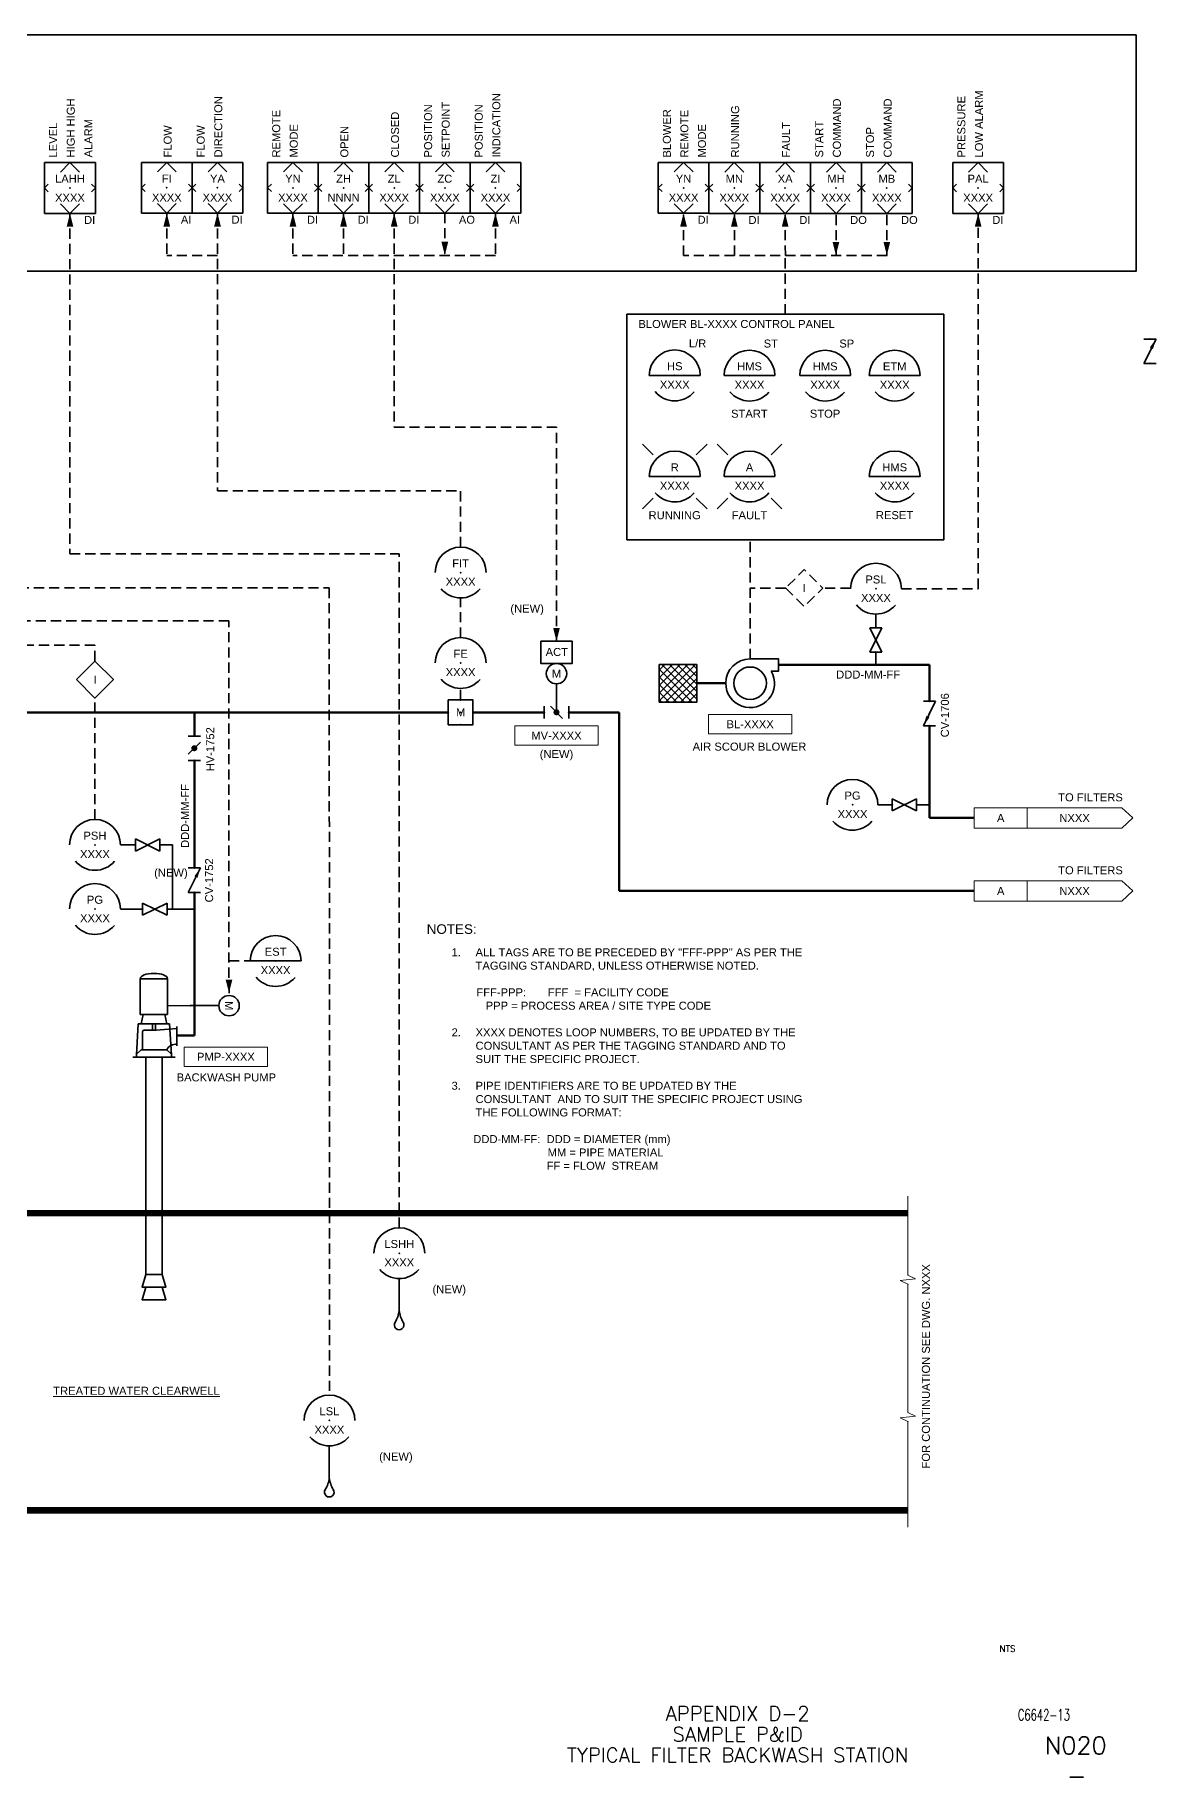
# Paper-space layout '10-Sample Backwash P&ID - A1 Sheet' of a CAD drawing. Extents: x 49 to 822, y 22 to 569.
# Drawn here: x 472 to 822, y 23 to 569 of the extents above; entities that cross this region are included whole.
import ezdxf
from ezdxf.enums import TextEntityAlignment as Align

# ---------------------------------------------------------------- set-up
doc = ezdxf.new("R2010")
doc.units = 0
doc.linetypes.add('HIDDEN2', pattern=[4.7625, 3.175, -1.5875])
doc.layers.add('BOR-A1', color=7, linetype='Continuous')
for name, color, linetype, lineweight in [('D-EQPM', 4, 'Continuous', 35), ('D-MAJOR', 6, 'Continuous', 70), ('D-MINOR', 4, 'Continuous', 35), ('D-VALV', 4, 'Continuous', 35), ('D-VALV-EXST', 252, 'Continuous', 35), ('DI-COMP', 4, 'Continuous', 35), ('G-ANNO-SYMB', 1, 'Continuous', 13), ('G-ANNO-SYMB-EXST', 252, 'Continuous', 13), ('G-ANNO-TXNT-EXST', 252, 'Continuous', 13), ('N-ANNO-TEXT', 3, 'Continuous', 18), ('N-INST', 4, 'Continuous', 35), ('N-SGNL-ELEC', 4, 'HIDDEN2', 35)]:
    doc.layers.add(name, color=color, linetype=linetype, lineweight=lineweight)
doc.styles.add('_CGS_2-5_NOTES', font='arial.ttf', dxfattribs={"height": 2.5})
doc.styles.add('_CGS_2-5_SYMBOL', font='arial.ttf', dxfattribs={"height": 2.5})
doc.styles.add('STD2-0', font='simplex.shx', dxfattribs={"height": 2})
doc.styles.add('STD3-5', font='simplex.shx', dxfattribs={"height": 3.5})
doc.styles.add('STD4-5', font='simplex.shx', dxfattribs={"height": 4.5})
doc.styles.add('STD5-5', font='SIMPLEX')

# ---------------------------------------------------------------- blocks, each defined once
blk = doc.blocks.new('CGS A1 TITLE ATT')
at = {"layer": 'BOR-A1', "color": 1}
for tag, p, height, style in [('DATE', (448.47, 64.4), 2, 'STD2-0'), ('DRAWN', (448.47, 56.08), 2, 'STD2-0'), ('DESIGNER', (448.47, 47.76), 2, 'STD2-0'), ('FILE', (783.85, 42.55), 3.5, 'STD3-5'), ('CHECKED', (448.47, 39.44), 2, 'STD2-0'), ('ENGINEER', (448.47, 31.12), 2, 'STD2-0'), ('AD909', (787.49, 32), 5.5, 'STD5-5'), ('APPROVED', (448.47, 22.72), 2, 'STD2-0')]:
    blk.add_attdef(tag, p, '', height=height, dxfattribs=dict(at, style=style))
at = {"layer": 'BOR-A1', "color": 1, "style": 'STD2-0', "flags": 4}
blk.add_attdef('SCALE', (773.37, 64), '', height=2, dxfattribs=at)
at = {"layer": 'BOR-A1', "color": 1, "style": 'STD4-5'}
for tag, p in [('TITLE-1', (691.59, 44.75)), ('TITLE-2', (691.59, 38.25)), ('TITLE-3', (691.59, 31.75)), ('TITLE-4', (691.59, 25.25))]:
    blk.add_attdef(tag, text='', height=4.5, dxfattribs=at).set_placement(p, align=Align.MIDDLE_CENTER)
at = {"layer": 'BOR-A1', "color": 1, "style": 'STD5-5'}
blk.add_attdef('999', text='', height=5.5, dxfattribs=at).set_placement((800.49, 22.5), align=Align.RIGHT)
blk = doc.blocks.new('_D_VALVE_CHECK')
for p, q in [((0, -1.905), (0, 1.905)), ((0, 1.905), (7.62, -1.905)), ((7.62, -1.905), (7.62, 1.905))]:
    blk.add_line(p, q)
for p in [(0, 0), (3.81, 0), (7.62, 0)]:
    blk.add_point(p)
blk.add_solid([(4.5466, -0.9652), (7.62, -1.905), (5.0292, 0.0254)])
blk = doc.blocks.new('_D_VALVE_BUTTERFLY')
h = blk.add_hatch(color=256)
edge = h.paths.add_edge_path()
edge.add_arc((3.81, 0.02), 0.953, 180, 540)
for p, q in [((0, 1.91), (0, -1.9)), ((1.91, 1.91), (5.72, -1.9)), ((7.62, 1.91), (7.62, -1.9))]:
    blk.add_line(p, q)
for p in [(3.81, 0), (0, -0.02), (7.62, -0.02)]:
    blk.add_point(p)
blk = doc.blocks.new('_N_INST_FIELD_OP ACCESS')
for start, end in [(0, 180), (219.6995, 319.7606)]:
    blk.add_arc((0, 0), 7.94, start, end)
blk.add_point((0, 0))
at = {"style": '_CGS_2-5_SYMBOL'}
blk.add_attdef('ABB', (4.41, 8.76), '', height=2.5, dxfattribs=at)
for tag, p in [('TAG', (0, 1.63)), ('NO', (0, -4.12))]:
    blk.add_attdef(tag, text='', height=2.5, dxfattribs=at).set_placement(p, align=Align.CENTER)
blk = doc.blocks.new('_D_VALVE_GATE')
for p, q in [((7.62, -1.905), (0, 1.905)), ((0, 1.905), (0, -1.905)), ((0, -1.905), (7.62, 1.905)), ((7.62, 1.905), (7.62, -1.905))]:
    blk.add_line(p, q)
for p in [(0, 0), (3.81, 0), (7.62, 0)]:
    blk.add_point(p)
blk = doc.blocks.new('_N_INST_PANEL_OP ACCESS')
blk.add_line((-7.95, 0), (7.95, 0))
for start, end in [(0, 180), (219.6995, 319.7606)]:
    blk.add_arc((0, 0), 7.94, start, end)
at = {"ltscale": 0.0508}
blk.add_point((0, 0), dxfattribs=at)
at = {"style": '_CGS_2-5_SYMBOL'}
blk.add_attdef('ABB', (4.41, 8.76), '', height=2.5, dxfattribs=at)
for tag, p in [('TAG', (0, 1.63)), ('NO', (0, -4.12))]:
    blk.add_attdef(tag, text='', height=2.5, dxfattribs=at).set_placement(p, align=Align.CENTER)
blk = doc.blocks.new('_N_PLC_FIELD_OP ACCESS')
for p, q in [((-7.94, 15.87), (7.94, 15.87)), ((-7.94, 0), (-7.94, 15.87)), ((0, 15.87), (-2.96, 12.91)), ((2.96, 12.91), (0, 15.87)), ((7.94, 0), (7.94, 15.87)), ((-6.76, 9.11), (-7.94, 7.94)), ((-7.94, 7.94), (-6.76, 6.76)), ((7.94, 7.94), (6.76, 9.11)), ((6.76, 6.76), (7.94, 7.94)), ((7.94, 0), (-7.94, 0)), ((-2.96, 2.96), (0, 0)), ((0, 0), (2.96, 2.96))]:
    blk.add_line(p, q)
blk.add_point((0, 7.94))
at = {"style": '_CGS_2-5_SYMBOL'}
for tag, p in [('DESCRIPTION1', (-3.99, 16.48)), ('DESCRIPTION2', (1.51, 16.48)), ('DESCRIPTION3', (7.01, 16.48))]:
    blk.add_attdef(tag, p, '', height=2.5, rotation=90, dxfattribs=at)
for tag, p in [('TAG', (0, 9.57)), ('NO', (0, 3.62))]:
    blk.add_attdef(tag, text='', height=2.5, dxfattribs=at).set_placement(p, align=Align.CENTER)
blk.add_attdef('ABB', (4.41, -3.31), '', height=2.5, dxfattribs=at)
blk = doc.blocks.new('_D_METER_LEVEL FLOAT')
blk.add_line((0, 6), (0, 15.96))
for start, end in [(0, 180), (219.6995, 319.7606)]:
    blk.add_arc((0.04, 23.9), 7.94, start, end)
at = {"linetype": 'Continuous'}
for centre, radius, start, end in [((-9, 7.02), 9.06, 328.3026, 353.5458), ((9, 7.02), 9.06, 186.4542, 211.6974), ((0, 1.5), 1.5, 146.905, 33.095)]:
    blk.add_arc(centre, radius, start, end, dxfattribs=at)
blk.add_point((0.04, 23.9))
at = {"style": '_CGS_2-5_SYMBOL'}
blk.add_attdef('ABB', (4.45, 32.65), '', height=2.5, dxfattribs=at)
for tag, p in [('TAG', (0.04, 25.53)), ('NO', (0.04, 19.78))]:
    blk.add_attdef(tag, text='', height=2.5, dxfattribs=at).set_placement(p, align=Align.CENTER)
blk = doc.blocks.new('_D_PUMP_VERTICAL TURBINE')
for p, q in [((-11.47, 17.97), (-11.47, 6.74)), ((-2.93, 17.97), (-11.47, 17.97)), ((-2.93, 6.74), (-2.93, 17.97)), ((-11.47, 6.74), (-2.93, 6.74)), ((-10.61, 6.74), (-11.21, 3.9)), ((-3.78, 6.74), (-3.19, 3.9)), ((-12.69, -5.85), (-12.08, 3.9)), ((-12.08, 3.9), (-2.32, 3.9)), ((-10.74, -4.23), (-10.74, 1.41)), ((-10.22, 1.94), (-6.54, 1.94)), ((-7.64, 1.94), (-7.64, 3.9)), ((-6.75, 1.94), (-6.75, 3.9)), ((-6.54, 1.94), (0, 2.41)), ((-1.71, -5.85), (-2.32, 3.9)), ((0, -3.02), (0, 3.02)), ((-12.68, -5.63), (-11.23, -4.23)), ((-11.23, -4.23), (-3.17, -4.23)), ((-1.72, -5.63), (-3.17, -4.23)), ((-0.57, -6.49), (-13.82, -6.49)), ((-12.69, -6.49), (-12.69, -5.85)), ((-1.71, -6.49), (-1.71, -5.85))]:
    blk.add_line(p, q)
blk.add_arc((-10.22, 1.41), 0.528, 90, 180)
at = {"extrusion": (0, 0, -1)}
blk.add_ellipse((-7.2, 17.97), major_axis=(4.27, 0), ratio=0.386284, start_param=3.141593, end_param=6.283185, dxfattribs=at)
blk.add_ellipse((-0.21, -5.85), major_axis=(-2.39, 2.39), ratio=1, start_param=-0.846486, end_param=0.286057)
at = {"style": '_CGS_2-5_SYMBOL'}
blk.add_attdef('XX', text='', height=2.5, dxfattribs=at).set_placement((0.15, -6.59), align=Align.TOP_LEFT)
blk = doc.blocks.new('_D_ACTUATOR_ELECTRIC MOTOR')
at = {"flags": 128}
blk.add_lwpolyline([(0, 0), (0, 8.89)], dxfattribs=at)
blk.add_circle((0, 12.08), 3.18)
blk.add_point((0, 0))
at = {"style": '_CGS_2-5_SYMBOL'}
blk.add_text('M', height=2.5, dxfattribs=at).set_placement((0.02, 12.04), align=Align.MIDDLE_CENTER)
blk.add_attdef('XXX', text='', height=2.5, dxfattribs=at).set_placement((0.74, 8.07), align=Align.TOP_LEFT)
blk = doc.blocks.new('_D_METER_ELECTROMAGNETIC FLOWMETER')
at = {"flags": 128}
blk.add_lwpolyline([(0, -3.86), (0, 3.86), (7.72, 3.86), (7.72, -3.86)], close=True, dxfattribs=at)
for p in [(0, 0), (3.86, 3.86), (3.86, 0), (7.72, 0), (3.86, -3.86)]:
    blk.add_point(p)
at = {"style": '_CGS_2-5_SYMBOL'}
blk.add_text('M', height=2.5, dxfattribs=at).set_placement((3.87, 0), align=Align.MIDDLE_CENTER)
blk = doc.blocks.new('_N_LIGHT_PANEL')
for p, q in [((-10.12, 10.08), (-6.74, 6.73)), ((10.1, 10.08), (6.72, 6.73)), ((-7.95, 0), (7.95, 0)), ((-10.12, -10.11), (-6.74, -6.76)), ((10.1, -10.11), (6.72, -6.76))]:
    blk.add_line(p, q)
for start, end in [(0, 180), (219.6995, 319.7606)]:
    blk.add_arc((0, 0), 7.94, start, end)
blk.add_point((0, 0))
at = {"style": '_CGS_2-5_SYMBOL'}
blk.add_attdef('ABB', (7.41, 4.76), '', height=2.5, dxfattribs=at)
for tag, p in [('TAG', (0, 1.63)), ('NO', (0, -4.12))]:
    blk.add_attdef(tag, text='', height=2.5, dxfattribs=at).set_placement(p, align=Align.CENTER)
blk = doc.blocks.new('_D_BLOWER_CENTRIFUGAL')
at = {"flags": 128}
blk.add_lwpolyline([(-8.89, 1.91), (0, 1.91), (0, 0), (0, -1.91), (-2.29, -1.91)], dxfattribs=at)
blk.add_circle((-8.89, -5.72), 5.08)
for start, end in [(90, 180), (180, 30.0004)]:
    blk.add_arc((-8.89, -5.72), 7.62, start, end)
at = {"style": '_CGS_2-5_SYMBOL'}
blk.add_attdef('XX', text='', height=2.5, dxfattribs=at).set_placement((-1.67, -10.89), align=Align.TOP_LEFT)
blk = doc.blocks.new('_D_MISC_AIR FILTER')
for p, q in [((0, 5.91), (11.81, 5.91)), ((0, 5.91), (0, -5.91)), ((11.81, 5.91), (11.81, -5.91)), ((0, -5.91), (11.81, -5.91))]:
    blk.add_line(p, q)
at = {"color": 0, "linetype": 'ByBlock', "lineweight": -2}
for p, q in [((0, -5.5), (11.4, 5.91)), ((0, -3.11), (9.02, 5.91)), ((0, -0.72), (6.63, 5.91)), ((0, 1.66), (4.24, 5.91)), ((0, 4.05), (1.86, 5.91)), ((11.81, -5.01), (0.9, 5.91)), ((11.81, -2.62), (3.29, 5.91)), ((11.81, -0.23), (5.67, 5.91)), ((11.81, 2.15), (8.06, 5.91)), ((11.81, 4.54), (10.45, 5.91)), ((10.33, -5.91), (0, 4.42)), ((7.94, -5.91), (0, 2.03)), ((1.98, -5.91), (11.81, 3.93)), ((4.36, -5.91), (11.81, 1.54)), ((5.55, -5.91), (0, -0.35)), ((3.17, -5.91), (0, -2.74)), ((0.78, -5.91), (0, -5.12)), ((6.75, -5.91), (11.81, -0.84)), ((9.14, -5.91), (11.81, -3.23)), ((11.52, -5.91), (11.81, -5.62))]:
    blk.add_line(p, q, dxfattribs=at)
blk = doc.blocks.new('REFa')
for p, q in [((29.5148, 3.175), (0, 3.175)), ((0, -3.175), (0, 3.175)), ((32.9692, 0), (29.5148, 3.175)), ((29.5148, -3.175), (32.9692, 0)), ((0, -3.175), (29.5148, -3.175))]:
    blk.add_line(p, q)
at = {"style": '_CGS_2-5_SYMBOL'}
blk.add_attdef('A', text='', height=2.5, dxfattribs=at).set_placement((14.7574, 0), align=Align.MIDDLE_CENTER)
blk = doc.blocks.new('REFb')
for p, q in [((0, 3.175), (0, -3.175)), ((0, 3.175), (16.6116, 3.175)), ((16.6116, -3.175), (16.6116, 3.175)), ((16.6116, -3.175), (0, -3.175))]:
    blk.add_line(p, q)
at = {"style": '_CGS_2-5_SYMBOL'}
blk.add_attdef('A', text='', height=2.5, dxfattribs=at).set_placement((8.3058, 0), align=Align.MIDDLE_CENTER)

psp = doc.layouts.new('10-Sample Backwash P&ID - A1 Sheet')

# ---------------------------------------------------------------- linework, layer by layer
at = {"layer": 'D-EQPM', "ltscale": 0.0508}
for p, q in [((520.69, 265.83), (513.59, 265.82)), ((506.77, 249.75), (506.77, 181.87)), ((511.87, 249.75), (511.87, 181.87))]:
    psp.add_line(p, q, dxfattribs=at)
for points in [[(511.87, 181.87), (506.77, 181.87), (505.6, 177.92), (513.04, 177.92)], [(511.87, 177.92), (506.77, 177.92), (505.6, 173.98), (513.04, 173.98)]]:
    psp.add_lwpolyline(points, close=True, dxfattribs=at)
at = {"layer": 'D-MAJOR'}
for p, q in [((704.38, 372.24), (751.49, 372.24)), ((751.49, 372.24), (751.49, 360.89)), ((687.87, 366.52), (678.85, 366.52)), ((420.48, 357.44), (601.22, 357.44)), ((521.95, 350.04), (521.95, 357.44)), ((608.94, 357.44), (631.21, 357.44)), ((638.83, 357.44), (654.55, 357.44)), ((654.55, 357.44), (654.55, 301.64)), ((751.49, 353.27), (751.49, 324.44)), ((521.95, 308.69), (521.95, 342.42)), ((751.49, 324.44), (765.42, 324.44)), ((521.95, 301.22), (521.95, 265.05)), ((654.55, 301.64), (765.42, 301.64)), ((521.95, 256.47), (521.95, 290.35)), ((516.52, 256.47), (521.95, 256.47))]:
    psp.add_line(p, q, dxfattribs=at)
at = {"layer": 'D-MINOR'}
for p, q in [((734.73, 383.88), (734.73, 388.12)), ((734.73, 372.24), (734.73, 376.26)), ((735.4, 328.56), (739.85, 328.56)), ((747.47, 328.56), (751.49, 328.56)), ((498.84, 316.01), (503.55, 316.01)), ((511.17, 316.01), (515.1, 316.01)), ((515.1, 295.94), (515.1, 316.01)), ((498.84, 295.98), (505.8, 295.98)), ((513.42, 295.98), (521.95, 295.98))]:
    psp.add_line(p, q, dxfattribs=at)
at = {"layer": 'DI-COMP', "ltscale": 0.0508}
psp.add_point((635.02, 357.44), dxfattribs=at)
at = {"layer": 'G-ANNO-SYMB'}
for points in [[(708.49, 350.74), (682.49, 350.74), (682.49, 356.74), (708.49, 356.74)], [(648.02, 347.19), (622.02, 347.19), (622.02, 353.19), (648.02, 353.19)], [(544.79, 246.86), (518.79, 246.86), (518.79, 252.86), (544.79, 252.86)]]:
    psp.add_lwpolyline(points, close=True, dxfattribs=at)
at = {"layer": 'G-ANNO-SYMB', "const_width": 2}
for points in [[(744.84, 108.2), (147.25, 108.2), (147.25, 201.03), (744.84, 201.03)], [(744.84, 108.2), (177.06, 108.2), (177.06, 178.32), (299.51, 178.32), (177.06, 178.32), (177.06, 108.2), (147.25, 108.2), (147.25, 201.03), (328.85, 201.03), (328.85, 155.61), (210.36, 155.61), (210.36, 124), (210.36, 155.61), (328.85, 155.61), (328.85, 201.03), (147.25, 201.03), (147.25, 108.2), (328.85, 108.2), (328.85, 114.26)]]:
    psp.add_lwpolyline(points, dxfattribs=at)
at = {"layer": 'G-ANNO-SYMB-EXST'}
for p, q in [((744.75, 206.31), (744.75, 181.66)), ((744.75, 178.81), (744.75, 138.79)), ((744.75, 135.93), (744.75, 102.92))]:
    psp.add_line(p, q, dxfattribs=at)
at = {"layer": 'G-ANNO-SYMB-EXST', "flags": 128}
for points in [[(744.75, 181.66), (747.13, 180.52), (742.37, 179.95), (744.75, 178.81)], [(744.75, 138.79), (747.13, 137.65), (742.37, 137.07), (744.75, 135.93)]]:
    psp.add_lwpolyline(points, dxfattribs=at)
for points in [[(744.75, 180.24), (744.75, 180.24)], [(744.75, 137.36), (744.75, 137.36)]]:
    psp.add_lwpolyline(points, close=True, dxfattribs=at)
at = {"layer": 'G-ANNO-SYMB-EXST'}
for p in [(744.75, 181.66), (744.75, 178.81), (744.75, 138.79), (744.75, 135.93)]:
    psp.add_point(p, dxfattribs=at)
at = {"layer": 'N-INST'}
for points in [[(48.99, 569), (816, 569), (816, 495.21), (48.99, 495.21)], [(657.02, 481.79), (755.92, 481.79), (755.92, 411.33), (657.02, 411.33)], [(630.11, 379.62), (639.93, 379.62), (639.93, 372.7), (630.11, 372.7)]]:
    psp.add_lwpolyline(points, close=True, dxfattribs=at)
at = {"layer": 'N-INST', "flags": 128}
psp.add_lwpolyline([(485.11, 367.67), (490.89, 361.89), (496.67, 367.67), (490.89, 373.45)], close=True, dxfattribs=at)
at = {"layer": 'N-SGNL-ELEC'}
for p, q in [((483.09, 513.29), (483.09, 406.91)), ((513.34, 513.37), (513.34, 500.14)), ((529.16, 513.37), (529.16, 426.64)), ((552.72, 513.35), (552.72, 500.12)), ((568.53, 513.35), (568.53, 500.1)), ((584.34, 513.35), (584.34, 446.51)), ((600.16, 513.45), (600.16, 500.11)), ((615.97, 513.35), (615.97, 500.11)), ((674.7, 500.12), (674.7, 513.35)), ((690.56, 500.1), (690.56, 513.29)), ((706.48, 500.1), (706.43, 513.3)), ((722.35, 500.11), (722.3, 513.28)), ((738.22, 500.11), (738.17, 513.36)), ((766.69, 396.06), (766.7, 513.29)), ((529.16, 500.13), (513.34, 500.14)), ((615.97, 500.1), (552.72, 500.12)), ((738.23, 500.1), (674.7, 500.12)), ((706.47, 481.79), (706.47, 500.11)), ((584.34, 446.51), (635.02, 446.51)), ((635.02, 379.62), (635.02, 446.51)), ((529.16, 426.64), (605.08, 426.64)), ((605.08, 409.05), (605.08, 426.64)), ((695.49, 374.14), (695.49, 411.33)), ((483.09, 406.91), (585.93, 406.92)), ((585.93, 196.45), (585.93, 406.92)), ((467.06, 396.32), (564.08, 396.32)), ((564.08, 396.32), (564.11, 144.2)), ((706.6, 396.26), (695.49, 396.26)), ((726.83, 396.26), (718.15, 396.27)), ((742.7, 396.06), (766.69, 396.06)), ((605.05, 380.79), (605.04, 393.17)), ((532.72, 385.98), (382.72, 385.98)), ((532.76, 269.78), (532.72, 385.98)), ((490.89, 378.42), (340.88, 378.42)), ((490.89, 373.45), (490.89, 378.42)), ((490.9, 323.98), (490.89, 361.89)), ((605.08, 361.3), (605.07, 364.92)), ((532.76, 279.78), (539.39, 279.78))]:
    psp.add_line(p, q, dxfattribs=at)
at = {"layer": 'N-SGNL-ELEC', "linetype": 'Continuous'}
for points in [[(483.1, 513.29, 0, 2.1, 0), (483.1, 509.09, 2.1, 2.1, 0)], [(513.34, 513.37, 0, 2.1, 0), (513.34, 509.17, 2.1, 2.1, 0)], [(529.16, 513.38, 0, 2.1, 0), (529.16, 509.18, 2.1, 2.1, 0)], [(552.73, 513.36, 0, 2.1, 0), (552.73, 509.16, 2.1, 2.1, 0)], [(568.54, 513.36, 0, 2.1, 0), (568.54, 509.16, 2.1, 2.1, 0)], [(584.35, 513.36, 0, 2.1, 0), (584.35, 509.16, 2.1, 2.1, 0)], [(615.96, 513.36, 0, 2.1, 0), (615.96, 509.16, 2.1, 2.1, 0)], [(674.69, 513.35, 0, 2.1, 0), (674.69, 509.15, 2.1, 2.1, 0)], [(690.55, 513.28, 0, 2.1, 0), (690.55, 509.08, 2.1, 2.1, 0)], [(706.42, 513.28, 0, 2.1, 0), (706.42, 509.08, 2.1, 2.1, 0)], [(766.69, 513.29, 0, 2.1, 0), (766.69, 509.09, 2.1, 2.1, 0)], [(600.15, 500.21, 0, 2.1, 0), (600.15, 504.41, 2.1, 2.1, 0)], [(722.28, 500.18, 0, 2.1, 0), (722.28, 504.38, 2.1, 2.1, 0)], [(738.16, 500.18, 0, 2.1, 0), (738.16, 504.38, 2.1, 2.1, 0)], [(635.02, 379.62, 0, 2.1, 0), (635.02, 383.82, 2.1, 2.1, 0)], [(532.76, 269.78, 0, 2.1, 0), (532.76, 273.98, 2.1, 2.1, 0)]]:
    psp.add_lwpolyline(points, format="xyseb", dxfattribs=at)
at = {"layer": 'N-SGNL-ELEC', "flags": 128}
psp.add_lwpolyline([(706.6, 396.26), (712.38, 390.48), (718.16, 396.26), (712.38, 402.04)], close=True, dxfattribs=at)

# ---------------------------------------------------------------- block references
ref = psp.add_blockref('CGS A1 TITLE ATT', (0, 0))
ref.add_attrib('TITLE-1', 'APPENDIX D-2', dxfattribs={"layer": 'BOR-A1', "color": 1, "height": 4.5, "style": 'STD4-5'}).set_placement((691.59, 44.75), align=Align.MIDDLE_CENTER)
ref.add_attrib('TITLE-2', 'SAMPLE P&ID', dxfattribs={"layer": 'BOR-A1', "color": 1, "height": 4.5, "style": 'STD4-5'}).set_placement((691.59, 38.25), align=Align.MIDDLE_CENTER)
ref.add_attrib('TITLE-3', 'TYPICAL FILTER BACKWASH STATION', dxfattribs={"layer": 'BOR-A1', "color": 1, "height": 4.5, "style": 'STD4-5'}).set_placement((691.59, 31.75), align=Align.MIDDLE_CENTER)
ref.add_attrib('AD909', 'N020', (787.49, 32), dxfattribs={"layer": 'BOR-A1', "color": 1, "height": 5.5, "style": 'STD5-5'})
ref.add_attrib('FILE', 'C6642-13', (779.08, 42.56), dxfattribs={"layer": 'BOR-A1', "color": 1, "height": 3.5, "style": 'STD3-5', "width": 0.65})
ref.add_attrib('SCALE', 'NTS', (773.37, 64), dxfattribs={"layer": 'BOR-A1', "color": 1, "height": 2, "style": 'STD2-0'})
ref.add_attrib('DATE', 'X', (448.47, 64.4), dxfattribs={"layer": 'BOR-A1', "color": 1, "height": 2, "style": 'STD2-0'})
ref.add_attrib('DRAWN', 'X', (448.47, 56.08), dxfattribs={"layer": 'BOR-A1', "color": 1, "height": 2, "style": 'STD2-0'})
ref.add_attrib('DESIGNER', 'X', (448.47, 47.76), dxfattribs={"layer": 'BOR-A1', "color": 1, "height": 2, "style": 'STD2-0'})
ref.add_attrib('CHECKED', 'X', (448.47, 39.44), dxfattribs={"layer": 'BOR-A1', "color": 1, "height": 2, "style": 'STD2-0'})
ref.add_attrib('ENGINEER', 'X', (448.47, 31.12), dxfattribs={"layer": 'BOR-A1', "color": 1, "height": 2, "style": 'STD2-0'})
ref.add_attrib('APPROVED', 'X', (448.47, 22.72), dxfattribs={"layer": 'BOR-A1', "color": 1, "height": 2, "style": 'STD2-0'})
ref.add_attrib('999', '-', dxfattribs={"layer": 'BOR-A1', "color": 1, "height": 5.5, "style": 'STD5-5'}).set_placement((800.49, 22.5), align=Align.RIGHT)
at = {"layer": 'D-EQPM', "ltscale": 0.0508}
for name, p in [('_D_MISC_AIR FILTER', (667.04, 366.52)), ('_D_BLOWER_CENTRIFUGAL', (704.38, 372.24)), ('_D_PUMP_VERTICAL TURBINE', (516.52, 256.28))]:
    psp.add_blockref(name, p, dxfattribs=at)
at = {"layer": 'D-EQPM', "ltscale": 0.0508, "rotation": 270}
psp.add_blockref('_D_ACTUATOR_ELECTRIC MOTOR', (520.69, 265.83), dxfattribs=at)
at = {"layer": 'D-VALV', "ltscale": 0.0508}
for name, p, rotation in [('_D_VALVE_GATE', (734.73, 383.88), 270), ('_D_VALVE_CHECK', (751.49, 360.89), 270), ('_D_VALVE_GATE', (513.42, 295.98), 180)]:
    psp.add_blockref(name, p, dxfattribs=dict(at, rotation=rotation))
for name, p in [('_D_ACTUATOR_ELECTRIC MOTOR', (635.02, 357.44)), ('_D_VALVE_BUTTERFLY', (631.21, 357.44)), ('_D_VALVE_GATE', (739.85, 328.56))]:
    psp.add_blockref(name, p, dxfattribs=at)
at = {"layer": 'D-VALV', "rotation": 180}
psp.add_blockref('_D_VALVE_GATE', (511.17, 316.01), dxfattribs=at)
at = {"layer": 'D-VALV-EXST', "zscale": 2.539999999999999, "rotation": 90}
psp.add_blockref('_D_VALVE_CHECK', (820.32, 466.4), dxfattribs=at)
at = {"layer": 'D-VALV-EXST', "ltscale": 0.0508, "rotation": 90}
for name, p in [('_D_VALVE_BUTTERFLY', (521.95, 342.42)), ('_D_VALVE_CHECK', (521.95, 301.22))]:
    psp.add_blockref(name, p, dxfattribs=at)
at = {"layer": 'G-ANNO-SYMB'}
ref = psp.add_blockref('REFb', (782.03, 324.44), dxfattribs=dict(at, xscale=-1))
ref.add_attrib('A', 'A', dxfattribs={"layer": '0', "height": 2.5, "style": '_CGS_2-5_SYMBOL'}).set_placement((773.73, 324.44), align=Align.MIDDLE_CENTER)
for p in [(782.03, 324.44), (782.03, 301.64)]:
    psp.add_blockref('REFa', p, dxfattribs=at).add_auto_attribs({'A': 'NXXX'})
ref = psp.add_blockref('REFb', (782.03, 301.64), dxfattribs=dict(at, xscale=-1))
ref.add_attrib('A', 'A', dxfattribs={"layer": '0', "height": 2.5, "style": '_CGS_2-5_SYMBOL'}).set_placement((773.73, 301.64), align=Align.MIDDLE_CENTER)
at = {"layer": 'N-INST'}
for name, p, values in [('_N_PLC_FIELD_OP ACCESS', (483.09, 513.29), {'DESCRIPTION3': ' ALARM', 'DESCRIPTION2': ' HIGH HIGH', 'DESCRIPTION1': ' LEVEL', 'TAG': 'LAHH', 'NO': 'XXXX', 'ABB': 'DI'}), ('_N_PLC_FIELD_OP ACCESS', (690.55, 513.28), {'DESCRIPTION2': ' RUNNING', 'TAG': 'MN', 'NO': 'XXXX', 'ABB': 'DI'}), ('_N_PLC_FIELD_OP ACCESS', (722.3, 513.28), {'DESCRIPTION2': ' COMMAND', 'DESCRIPTION1': ' START', 'TAG': 'MH', 'NO': 'XXXX', 'ABB': 'DO'}), ('_N_PLC_FIELD_OP ACCESS', (738.17, 513.28), {'DESCRIPTION2': ' COMMAND', 'DESCRIPTION1': ' STOP', 'TAG': 'MB', 'NO': 'XXXX', 'ABB': 'DO'}), ('_N_PLC_FIELD_OP ACCESS', (766.68, 513.29), {'DESCRIPTION2': ' LOW ALARM', 'DESCRIPTION1': ' PRESSURE', 'TAG': 'PAL', 'NO': 'XXXX', 'ABB': 'DI'}), ('_N_PLC_FIELD_OP ACCESS', (706.42, 513.28), {'DESCRIPTION2': ' FAULT', 'TAG': 'XA', 'NO': 'XXXX', 'ABB': 'DI'}), ('_N_INST_PANEL_OP ACCESS', (671.95, 462.67), {'NO': 'XXXX', 'TAG': 'HS', 'ABB': 'L/R'}), ('_N_INST_PANEL_OP ACCESS', (695.3, 462.62), {'NO': 'XXXX', 'TAG': 'HMS', 'ABB': 'ST'}), ('_N_INST_PANEL_OP ACCESS', (718.92, 462.62), {'NO': 'XXXX', 'TAG': 'HMS', 'ABB': 'SP'}), ('_N_INST_FIELD_OP ACCESS', (605.08, 401.11), {'NO': 'XXXX', 'TAG': 'FIT'}), ('_N_INST_FIELD_OP ACCESS', (605.08, 372.86), {'NO': 'XXXX', 'TAG': 'FE'}), ('_N_INST_FIELD_OP ACCESS', (490.9, 316.04), {'NO': 'XXXX', 'TAG': 'PSH'})]:
    psp.add_blockref(name, p, dxfattribs=at).add_auto_attribs(values)
at = {"layer": 'N-INST', "xscale": 0.9959999999999241, "yscale": 0.9959999999999241, "zscale": 0.9959999999999241}
for p, values in [((529.15, 513.37), {'DESCRIPTION2': ' DIRECTION', 'DESCRIPTION1': ' FLOW', 'TAG': 'YA', 'NO': 'XXXX', 'ABB': 'DI'}), ((600.16, 513.35), {'DESCRIPTION2': ' SETPOINT', 'DESCRIPTION1': ' POSITION', 'TAG': 'ZC', 'NO': 'XXXX', 'ABB': 'AO'}), ((615.97, 513.35), {'DESCRIPTION2': ' INDICATION', 'DESCRIPTION1': ' POSITION', 'TAG': 'ZI', 'NO': 'XXXX', 'ABB': 'AI'}), ((552.72, 513.35), {'DESCRIPTION2': ' MODE', 'DESCRIPTION1': ' REMOTE', 'TAG': 'YN', 'NO': 'XXXX', 'ABB': 'DI'}), ((584.34, 513.35), {'DESCRIPTION2': ' CLOSED', 'TAG': 'ZL', 'NO': 'XXXX', 'ABB': 'DI'}), ((674.7, 513.35), {'DESCRIPTION3': ' MODE', 'DESCRIPTION2': ' REMOTE ', 'DESCRIPTION1': ' BLOWER', 'TAG': 'YN', 'NO': 'XXXX', 'ABB': 'DI'}), ((513.34, 513.37), {'DESCRIPTION2': ' FLOW', 'TAG': 'FI', 'NO': 'XXXX', 'ABB': 'AI'}), ((568.53, 513.35), {'DESCRIPTION2': ' OPEN', 'TAG': 'ZH', 'NO': 'NNNN', 'ABB': 'DI'})]:
    psp.add_blockref('_N_PLC_FIELD_OP ACCESS', p, dxfattribs=at).add_auto_attribs(values)
at = {"layer": 'N-INST'}
ref = psp.add_blockref('_N_INST_PANEL_OP ACCESS', (740.63, 462.62), dxfattribs=at)
ref.add_attrib('NO', 'XXXX', dxfattribs={"layer": '0', "height": 2.5, "style": '_CGS_2-5_SYMBOL'}).set_placement((740.63, 458.5), align=Align.CENTER)
ref.add_attrib('TAG', 'ETM', dxfattribs={"layer": '0', "height": 2.5, "style": '_CGS_2-5_SYMBOL'}).set_placement((740.63, 464.25), align=Align.CENTER)
ref = psp.add_blockref('_N_LIGHT_PANEL', (671.95, 431.09), dxfattribs=at)
ref.add_attrib('TAG', 'R', dxfattribs={"layer": '0', "height": 2.5, "style": '_CGS_2-5_SYMBOL'}).set_placement((671.95, 432.72), align=Align.CENTER)
ref.add_attrib('NO', 'XXXX', dxfattribs={"layer": '0', "height": 2.5, "style": '_CGS_2-5_SYMBOL'}).set_placement((671.95, 426.98), align=Align.CENTER)
ref = psp.add_blockref('_N_LIGHT_PANEL', (695.3, 431.09), dxfattribs=at)
ref.add_attrib('TAG', 'A', dxfattribs={"layer": '0', "height": 2.5, "style": '_CGS_2-5_SYMBOL'}).set_placement((695.3, 432.72), align=Align.CENTER)
ref.add_attrib('NO', 'XXXX', dxfattribs={"layer": '0', "height": 2.5, "style": '_CGS_2-5_SYMBOL'}).set_placement((695.3, 426.98), align=Align.CENTER)
ref = psp.add_blockref('_N_INST_PANEL_OP ACCESS', (740.62, 431.1), dxfattribs=at)
ref.add_attrib('NO', 'XXXX', dxfattribs={"layer": '0', "height": 2.5, "style": '_CGS_2-5_SYMBOL'}).set_placement((740.62, 426.98), align=Align.CENTER)
ref.add_attrib('TAG', 'HMS', dxfattribs={"layer": '0', "height": 2.5, "style": '_CGS_2-5_SYMBOL'}).set_placement((740.62, 432.73), align=Align.CENTER)
at = {"layer": 'N-INST', "ltscale": 0.0508}
for p, values in [((734.77, 396.06), {'NO': 'XXXX', 'TAG': 'PSL'}), ((727.46, 328.56), {'NO': 'XXXX', 'TAG': 'PG'}), ((490.9, 296.02), {'NO': 'XXXX', 'TAG': 'PG'})]:
    psp.add_blockref('_N_INST_FIELD_OP ACCESS', p, dxfattribs=at).add_auto_attribs(values)
at = {"layer": 'N-INST'}
psp.add_blockref('_D_METER_ELECTROMAGNETIC FLOWMETER', (601.22, 357.44), dxfattribs=at)
at = {"layer": 'N-INST', "ltscale": 0.0508}
ref = psp.add_blockref('_N_INST_PANEL_OP ACCESS', (547.31, 279.78), dxfattribs=at)
ref.add_attrib('NO', 'XXXX', dxfattribs={"layer": '0', "height": 2.5, "style": '_CGS_2-5_SYMBOL'}).set_placement((547.31, 275.67), align=Align.CENTER)
ref.add_attrib('TAG', 'EST', dxfattribs={"layer": '0', "height": 2.5, "style": '_CGS_2-5_SYMBOL'}).set_placement((547.31, 281.42), align=Align.CENTER)
at = {"layer": 'N-INST'}
ref = psp.add_blockref('_D_METER_LEVEL FLOAT', (585.89, 164.62), dxfattribs=at)
ref.add_attrib('TAG', 'LSHH', dxfattribs={"layer": '0', "height": 2.5, "style": '_CGS_2-5_SYMBOL'}).set_placement((585.93, 190.15), align=Align.CENTER)
ref.add_attrib('NO', 'XXXX', dxfattribs={"layer": '0', "height": 2.5, "style": '_CGS_2-5_SYMBOL'}).set_placement((585.93, 184.4), align=Align.CENTER)
ref = psp.add_blockref('_D_METER_LEVEL FLOAT', (564.08, 112.37), dxfattribs=at)
ref.add_attrib('TAG', 'LSL', dxfattribs={"layer": '0', "height": 2.5, "style": '_CGS_2-5_SYMBOL'}).set_placement((564.11, 137.9), align=Align.CENTER)
ref.add_attrib('NO', 'XXXX', dxfattribs={"layer": '0', "height": 2.5, "style": '_CGS_2-5_SYMBOL'}).set_placement((564.11, 132.15), align=Align.CENTER)

# ---------------------------------------------------------------- texts
at = {"layer": 'G-ANNO-TXNT-EXST', "char_height": 2.5, "width": 24.0114, "attachment_point": 5, "rotation": 90, "style": '_CGS_2-5_NOTES'}
for s, insert in [('HV-1752', (526.91, 345.92)), ('CV-1752', (526.57, 304.96))]:
    psp.add_mtext(s, dxfattribs=dict(at, insert=insert))
at = {"layer": 'N-ANNO-TEXT', "style": '_CGS_2-5_NOTES'}
for s, p in [('MV-XXXX', (635.02, 348.94)), ('BL-XXXX', (695.49, 352.49)), ('PMP-XXXX', (531.79, 248.61))]:
    psp.add_text(s, height=2.5, dxfattribs=at).set_placement(p, align=Align.CENTER)
for s, insert, char_height, width, attachment_point in [('BLOWER BL-XXXX CONTROL PANEL', (660.6, 479.99), 2.5, 103.4701, 1), ('START', (695.26, 451.97), 2.5, 39.4583, 2), ('STOP', (718.88, 451.97), 2.5, 39.4583, 2), ('RUNNING', (671.92, 420.27), 2.5, 39.4583, 2), ('FAULT', (695.26, 420.27), 2.5, 39.4583, 2), ('RESET', (740.57, 420.28), 2.5, 39.4583, 2), ('I', (712.38, 396.26), 2.5, 30, 5), ('(NEW)', (625.85, 387.85), 2.5, 35.8363, 8), ('ACT', (635.13, 377.54), 2.5, 13.9317, 2), ('I', (490.98, 367.67), 2.5, 30, 5), ('DDD-MM-FF', (722.36, 367.98), 2.5, 49.0694, 7), ('(NEW)', (635.02, 344.04), 2.5, 24.0114, 5), ('AIR SCOUR BLOWER', (677.53, 345.45), 2.5, 40.3541, 7), ('TO FILTERS', (811.86, 329.61), 2.5, 51.2589, 9), ('(NEW)', (514.62, 305.36), 2.5, 35.8363, 8), ('TO FILTERS', (811.86, 306.82), 2.5, 51.2589, 9), ('NOTES:', (594.5, 291.24), 3, 58.28, 1), ('\\pi-7.5,l7.5,t7.5;1.^IALL TAGS ARE TO BE PRECEDED BY "FFF-PPP" AS PER THE TAGGING STANDARD, UNLESS OTHERWISE NOTED.\\P\\pi0,l0,tz;\\P        FFF-PPP:       FFF  = FACILITY CODE^I^I^I^I^I                     PPP = PROCESS AREA / SITE TYPE CODE \\P\\P\\pi-7.5,l7.5,t7.5;2.^IXXXX DENOTES LOOP NUMBERS, TO BE UPDATED BY THE CONSULTANT AS PER THE TAGGING STANDARD AND TO SUIT THE SPECIFIC PROJECT.\\P\\pi0,l0,tz;\\P\\pi-7.5,l7.5,t7.5;3.^IPIPE IDENTIFIERS ARE TO BE UPDATED BY THE CONSULTANT  AND TO SUIT THE SPECIFIC PROJECT USING THE FOLLOWING FORMAT:\\P\\pi0,l0,tz;\\P       DDD-MM-FF:  DDD = DIAMETER (mm)\\P^I^I^IMM = PIPE MATERIAL\\P^I^I          FF = FLOW  STREAM  ', (602.25, 283.74), 2.5, 109.7185, 1), ('\\pi9.21411;BACKWASH PUMP', (507.2, 242.13), 2.5, 49.0694, 7), ('(NEW)', (601.53, 175.26), 2.5, 25.5077, 8), ('{\\LTREATED WATER CLEARWELL}', (477.87, 146.78), 2.5, 84.9917, 1), ('(NEW)', (584.88, 123.01), 2.5, 35.8363, 8)]:
    psp.add_mtext(s, dxfattribs=dict(at, insert=insert, char_height=char_height, width=width, attachment_point=attachment_point))
at = {"layer": 'N-ANNO-TEXT', "char_height": 2.5, "rotation": 90, "style": '_CGS_2-5_NOTES'}
for s, insert, width, attachment_point in [('CV-1706', (756.31, 356.53), 24.0114, 5), ('DDD-MM-FF', (519.02, 325.07), 24.0114, 5), ('FOR CONTINUATION SEE DWG. NXXX', (751.66, 121.26), 98.0096, 7)]:
    psp.add_mtext(s, dxfattribs=dict(at, insert=insert, width=width, attachment_point=attachment_point))

doc.saveas('drawing.dxf')
